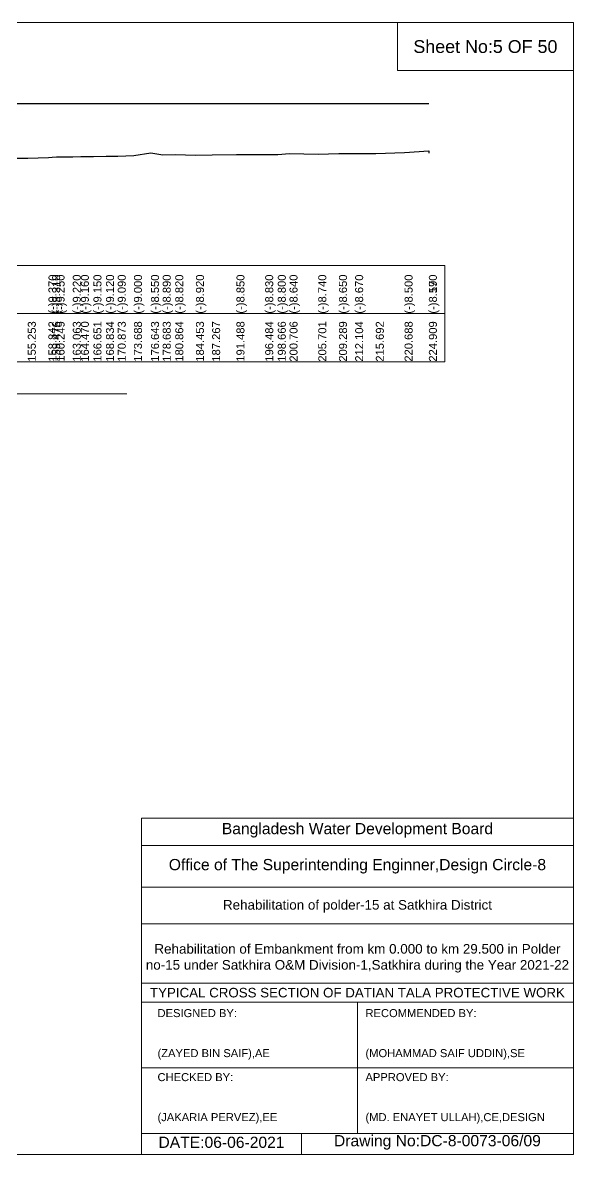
# Model space of a CAD drawing. Header units: inches. Extents: x 89000 to 845000, y -7071 to 31.
# Drawn here: x 166557 to 170000, y -7071 to 0 of the extents above; entities that cross this region are included whole.
import ezdxf

# ---------------------------------------------------------------- set-up
doc = ezdxf.new("R2010")
doc.units = ezdxf.units.IN
doc.header["$LTSCALE"] = 7
doc.header["$MEASUREMENT"] = 0
for name, color, linetype, lineweight in [('Cross section Data Border', 7, 'Continuous', 9), ('Cross Section Labels', 7, 'Continuous', 9), ('Existing_Bed_Level for Xsection', 7, 'Continuous', 25), ('Long Section Labels', 7, 'Continuous', 9)]:
    doc.layers.add(name, color=color, linetype=linetype, lineweight=lineweight)
doc.styles.get("Standard").update_dxf_attribs({"font": 'arial.ttf'})

msp = doc.modelspace()

# ---------------------------------------------------------------- linework, layer by layer
at = {"layer": 'Cross section Data Border'}
msp.add_lwpolyline([(160100, -1518.28), (169196.73, -1518.28), (169196.73, -2118.28), (160100, -2118.28)], close=True, dxfattribs=at)
msp.add_lwpolyline([(160100, -1818.28), (169196.73, -1818.28)], dxfattribs=at)
at = {"layer": 'Cross Section Labels'}
for points in [[(160000, 0), (170000, 0), (170000, -7071), (160000, -7071)], [(168900, 0), (170000, 0), (170000, -300), (168900, -300)]]:
    msp.add_lwpolyline(points, close=True, dxfattribs=at)
for points in [[(162888.365, -2318.28), (165048.365, -2318.28), (167208.365, -2318.28)], [(167300, -7071), (167300, -4971), (170000, -4971)], [(167300, -5141), (170000, -5141)], [(167300, -5401), (170000, -5401)], [(167300, -5631), (170000, -5631)], [(167300, -6001), (170000, -6001)], [(167300, -6121), (170000, -6121)], [(168650, -6121), (168650, -6941)], [(167300, -6531), (170000, -6531)], [(167300, -6941), (170000, -6941)], [(168300, -6941), (168300, -7071)]]:
    msp.add_lwpolyline(points, dxfattribs=at)
at = {"layer": 'Existing_Bed_Level for Xsection'}
for points in [[(161000, -506.28), (169096.73, -506.28)], [(166459.95387, -846.84), (166589.10989, -846.84), (166718.29507, -843.6), (166741.11818, -841.44), (166768.94884, -839.28), (166870.26976, -838.2), (166920.93668, -836.04), (166999.44932, -835.68), (167078.01391, -834.6), (167151.43046, -833.52), (167252.77163, -830.28), (167359.16054, -814.08), (167432.59188, -826.32), (167511.10523, -823.8), (167640.30906, -827.4), (167741.60639, -826.32), (167893.58145, -824.88), (168073.41774, -824.16), (168151.96333, -823.08), (168225.40899, -817.32), (168405.23736, -820.92), (168534.41713, -817.68), (168635.73401, -818.4), (168764.91796, -817.68), (168944.76911, -812.28), (169096.73, -800.4), (169096.73, -815.52)]]:
    msp.add_lwpolyline(points, dxfattribs=at)

# ---------------------------------------------------------------- texts
at = {"layer": 'Cross Section Labels', "attachment_point": 5}
for s, insert, char_height in [('Sheet No:5 OF 50', (169450, -150), 80), ('Bangladesh Water Development Board', (168650, -5046), 70), ('Office of The Superintending Enginner,Design Circle-8', (168650, -5271), 70)]:
    msp.add_mtext(s, dxfattribs=dict(at, insert=insert, char_height=char_height))
at = {"layer": 'Cross Section Labels'}
for s, insert, char_height, width, attachment_point in [('Rehabilitation of polder-15 at Satkhira District', (168650, -5521), 60, 2800, 5), ('Rehabilitation of Embankment from km 0.000 to km 29.500 in Polder no-15 under Satkhira O&M Division-1,Satkhira during the Year 2021-22', (168650, -5846), 60, 2700, 5), ('TYPICAL CROSS SECTION OF DATIAN TALA PROTECTIVE WORK', (168650, -6061), 59.5765532, 2800, 5), ('DESIGNED BY:^J^J^J(ZAYED BIN SAIF),AE', (167400, -6321), 50, 1400, 4), ('RECOMMENDED BY:^J^J^J(MOHAMMAD SAIF UDDIN),SE', (168700, -6321), 50, 1400, 4), ('CHECKED BY:^J^J^J(JAKARIA PERVEZ),EE', (167400, -6721), 50, 1400, 4), ('APPROVED BY:^J^J^J(MD. ENAYET ULLAH),CE,DESIGN', (168700, -6721), 50, 1400, 4), ('DATE:06-06-2021', (167800, -6996), 70, 1400, 5), ('Drawing No:DC-8-0073-06/09', (169150, -6996), 70, 2200, 5)]:
    msp.add_mtext(s, dxfattribs=dict(at, insert=insert, char_height=char_height, width=width, attachment_point=attachment_point))
at = {"layer": 'Long Section Labels', "char_height": 50, "attachment_point": 1, "rotation": 90}
for s, insert in [('(-)9.370', (166718.29507, -1818.28)), ('(-)9.310', (166741.11818, -1818.28)), ('(-)9.250', (166768.94884, -1818.28)), ('(-)9.220', (166870.26976, -1818.28)), ('(-)9.160', (166920.93668, -1818.28)), ('(-)9.150', (166999.44932, -1818.28)), ('(-)9.120', (167078.01391, -1818.28)), ('(-)9.090', (167151.43046, -1818.28)), ('(-)9.000', (167252.77163, -1818.28)), ('(-)8.550', (167359.16054, -1818.28)), ('(-)8.890', (167432.59188, -1818.28)), ('(-)8.890', (167432.59188, -1818.28)), ('(-)8.820', (167511.10523, -1818.28)), ('(-)8.920', (167640.30906, -1818.28)), ('(-)8.850', (167893.58145, -1818.28)), ('(-)8.830', (168073.41774, -1818.28)), ('(-)8.800', (168151.96333, -1818.28)), ('(-)8.640', (168225.40899, -1818.28)), ('(-)8.740', (168405.23736, -1818.28)), ('(-)8.650', (168534.41713, -1818.28)), ('(-)8.650', (168534.41713, -1818.28)), ('(-)8.670', (168635.73401, -1818.28)), ('(-)8.500', (168944.76911, -1818.28)), ('(-)8.170', (169096.73, -1818.28)), ('(-)8.590', (169096.73, -1818.28)), ('155.253', (166589.10989, -2118.28)), ('158.842', (166718.29507, -2118.28)), ('159.476', (166741.11818, -2118.28)), ('160.249', (166768.94884, -2118.28)), ('163.063', (166870.26976, -2118.28)), ('164.470', (166920.93668, -2118.28)), ('166.651', (166999.44932, -2118.28)), ('168.834', (167078.01391, -2118.28)), ('170.873', (167151.43046, -2118.28)), ('173.688', (167252.77163, -2118.28)), ('176.643', (167359.16054, -2118.28)), ('178.683', (167432.59188, -2118.28)), ('180.864', (167511.10523, -2118.28)), ('184.453', (167640.30906, -2118.28)), ('187.267', (167741.60639, -2118.28)), ('191.488', (167893.58145, -2118.28)), ('196.484', (168073.41774, -2118.28)), ('198.666', (168151.96333, -2118.28)), ('200.706', (168225.40899, -2118.28)), ('205.701', (168405.23736, -2118.28)), ('209.289', (168534.41713, -2118.28)), ('212.104', (168635.73401, -2118.28)), ('215.692', (168764.91796, -2118.28)), ('220.688', (168944.76911, -2118.28)), ('224.909', (169096.73, -2118.28)), ('224.909', (169096.73, -2118.28))]:
    msp.add_mtext(s, dxfattribs=dict(at, insert=insert))

doc.saveas('drawing.dxf')
